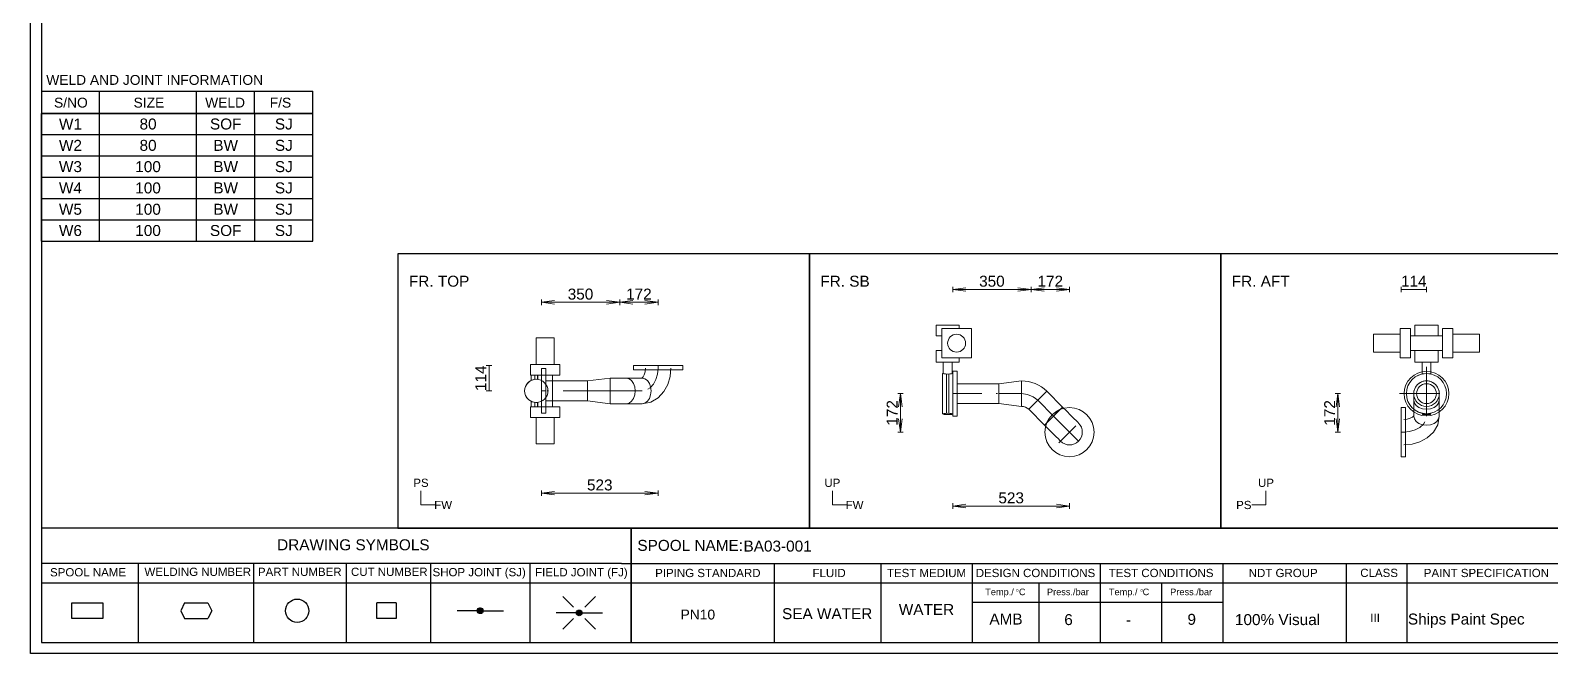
# Model space of a CAD drawing. Header units: millimetres. Extents: x 0 to 420, y 0 to 297.
# Drawn here: x 0 to 277.1, y 0 to 113.6 of the extents above; entities that cross this region are included whole.
import ezdxf
from ezdxf.enums import TextEntityAlignment as Align

# ---------------------------------------------------------------- set-up
doc = ezdxf.new("R2010")
doc.units = ezdxf.units.MM
doc.linetypes.add('DOTTED_DASHED5', pattern=[10, 4.444444, -2.666667, 0.222222, -2.666667])
doc.linetypes.add('DOTTED_DASHED6', pattern=[9.99997, 4.444431, -2.666659, 0.222222, -2.666659])
for name, color, linetype in [('FramesFromTables', 40, 'Continuous'), ('SymbolsOnDrawingSheet', 1, 'Continuous'), ('TextFromTables', 2, 'Continuous'), ('TextFromTextBoxes', 2, 'Continuous')]:
    doc.layers.add(name, color=color, linetype=linetype)
doc.styles.add('Cadmatic Default Text', font='arial.ttf')

# ---------------------------------------------------------------- blocks, each defined once
blk = doc.blocks.new('BA01728716175_BOM_4')
at = {"layer": 'FramesFromTables', "linetype": 'ByBlock', "lineweight": -3}
for p, q in [((2, 98.5), (51.5, 98.5)), ((2, 75.19), (2, 98.5)), ((2, 75.19), (2, 98.5)), ((12.6, 75.19), (12.6, 98.5)), ((12.6, 75.19), (12.6, 98.5)), ((30.3, 75.19), (30.3, 98.5)), ((30.3, 75.19), (30.3, 98.5)), ((40.9, 75.19), (40.9, 98.5)), ((40.9, 75.19), (40.9, 98.5)), ((51.5, 75.19), (51.5, 98.5)), ((2, 94.62), (51.5, 94.62)), ((2, 90.73), (51.5, 90.73)), ((2, 86.85), (51.5, 86.85)), ((2, 82.96), (51.5, 82.96)), ((2, 79.08), (51.5, 79.08))]:
    blk.add_line(p, q, dxfattribs=at)
at = {"layer": 'FramesFromTables', "linetype": 'ByBlock', "lineweight": -3, "flags": 128}
blk.add_lwpolyline([(2, 75.19), (51.5, 75.19), (51.5, 98.5)], dxfattribs=at)
at = {"layer": 'TextFromTables', "linetype": 'ByBlock', "lineweight": 25, "style": 'Cadmatic Default Text'}
for s, p in [('W1', (7.3, 96.56)), ('80', (21.45, 96.56)), ('SOF', (35.6, 96.56)), ('SJ', (46.2, 96.56)), ('W2', (7.3, 92.67)), ('80', (21.45, 92.67)), ('BW', (35.6, 92.67)), ('SJ', (46.2, 92.67)), ('W3', (7.3, 88.79)), ('100', (21.45, 88.79)), ('BW', (35.6, 88.79)), ('SJ', (46.2, 88.79)), ('100', (21.45, 84.91)), ('SJ', (46.2, 84.91)), ('W4', (7.3, 84.91)), ('BW', (35.6, 84.91)), ('W5', (7.3, 81.02)), ('100', (21.45, 81.02)), ('BW', (35.6, 81.02)), ('SJ', (46.2, 81.02)), ('W6', (7.3, 77.14)), ('100', (21.45, 77.14)), ('SOF', (35.6, 77.14)), ('SJ', (46.2, 77.14))]:
    blk.add_text(s, height=2, dxfattribs=at).set_placement(p, align=Align.MIDDLE_CENTER)
at = {"layer": 'TextFromTextBoxes', "linetype": 'ByBlock', "lineweight": -3, "style": 'Cadmatic Default Text'}
blk.add_text('BA03-001', height=2, dxfattribs=at).set_placement((130, 19.6), align=Align.MIDDLE_LEFT)
for s, p in [('WATER', (163.35, 8.05)), ('SEA WATER', (145.25, 7.28)), ('AMB', (177.85, 6.3)), ('6', (189.25, 6.2)), ('-', (200.2, 6.15)), ('9', (211.7, 6.25)), ('100% Visual', (227.35, 6.2)), ('Ships Paint Spec', (261.75, 6.3))]:
    blk.add_text(s, height=2, dxfattribs=at).set_placement(p, align=Align.MIDDLE_CENTER)

msp = doc.modelspace()

# ---------------------------------------------------------------- linework, layer by layer
at = {"linetype": 'ByBlock', "lineweight": 25, "flags": 128}
for points in [[(67, 22.9), (142, 22.9), (142, 72.9), (67, 72.9), (67, 22.9)], [(142, 22.9), (217, 22.9), (217, 72.9), (142, 72.9), (142, 22.9)], [(217, 22.9), (292, 22.9), (292, 72.9), (217, 72.9), (217, 22.9)]]:
    msp.add_lwpolyline(points, dxfattribs=at)
at = {"linetype": 'ByBlock', "lineweight": 18, "flags": 128}
for points in [[(165.1, 57.93), (165.1, 59.9), (169.33, 59.9)], [(171.53, 59.27), (166.16, 59.27), (166.16, 53.9), (171.53, 53.9), (171.53, 59.27)], [(169.33, 59.9), (169.33, 59.27)], [(244.85, 58.22), (249.68, 58.22), (249.68, 54.96), (244.85, 54.96), (244.85, 58.22)], [(249.68, 59.27), (249.68, 58.22)], [(249.68, 53.9), (249.68, 59.27)], [(251.6, 53.9), (251.6, 59.27), (249.68, 59.27)], [(256.62, 59.9), (256.62, 57.93), (252.38, 57.93), (252.38, 59.9), (256.62, 59.9)], [(259.33, 59.27), (257.4, 59.27)], [(257.4, 59.27), (257.4, 53.9), (259.33, 53.9)], [(259.33, 59.27), (259.33, 53.9)], [(259.33, 58.22), (264.15, 58.22), (264.15, 54.96)], [(95.47, 57.55), (95.47, 52.73), (92.21, 52.72), (92.21, 57.55), (95.47, 57.55)], [(166.16, 57.93), (165.1, 57.93)], [(166.16, 57.93), (166.16, 55.24)], [(257.4, 55.24), (257.4, 57.93), (251.6, 57.93)], [(96.53, 52.73), (91.16, 52.72), (91.16, 50.79), (96.53, 50.79), (96.53, 52.73)], [(165.1, 53.13), (165.1, 55.24)], [(165.1, 55.24), (166.16, 55.24)], [(169.33, 53.13), (165.1, 53.13)], [(166.51, 53.12), (166.4, 53.12), (166.4, 51.06)], [(166.81, 53.12), (166.51, 53.12)], [(167.21, 53.12), (166.81, 53.12)], [(167.62, 53.12), (167.21, 53.12)], [(167.92, 53.12), (167.62, 53.12)], [(167.92, 51.04), (168.03, 51.06), (168.03, 53.12), (167.92, 53.12)], [(171.53, 53.9), (169.33, 53.9)], [(169.33, 53.9), (171.53, 53.9)], [(169.33, 53.9), (169.33, 53.13)], [(249.68, 54.96), (249.68, 53.9)], [(249.68, 53.9), (251.6, 53.9)], [(251.6, 53.9), (249.68, 53.9)], [(252.38, 55.24), (251.6, 55.24)], [(251.6, 55.24), (252.38, 55.24)], [(252.38, 53.13), (252.38, 55.24), (256.62, 55.24), (256.62, 53.13), (252.38, 53.13)], [(253.8, 53.12), (253.69, 53.12), (253.69, 50.97)], [(254.09, 53.12), (253.8, 53.12)], [(254.5, 53.12), (254.09, 53.12)], [(254.91, 53.12), (254.5, 53.12)], [(255.21, 53.12), (254.91, 53.12)], [(255.21, 50.99), (255.32, 50.97), (255.32, 53.12), (255.21, 53.12)], [(257.4, 55.24), (256.62, 55.24)], [(256.62, 55.24), (257.4, 55.24)], [(264.15, 54.96), (259.33, 54.96)], [(91.28, 49.77), (91.28, 50.79)], [(91.98, 49.97), (91.98, 50.79)], [(92.45, 50.79), (92.45, 49.97)], [(92.5, 50.79), (92.5, 49.96)], [(93.15, 51.97), (93.97, 51.97), (93.97, 43.83), (93.15, 43.83), (93.15, 51.97)], [(95.19, 45), (95.19, 50.79)], [(105.7, 45.57), (105.7, 50.23), (101.56, 49.71), (101.56, 46.09), (105.7, 45.57)], [(105.7, 50.23), (105.7, 50.11), (105.7, 49.78), (105.7, 49.27), (105.7, 48.62), (105.7, 47.9), (105.7, 47.18), (105.7, 46.53), (105.7, 46.02), (105.7, 45.69), (105.7, 45.57)], [(106.77, 50.23), (105.7, 50.23)], [(107.77, 50.23), (106.77, 50.23)], [(108.63, 50.23), (107.77, 50.23)], [(108.63, 50.23), (111.51, 50.23)], [(108.63, 50.23), (109.14, 50.11), (109.6, 49.78), (109.96, 49.27), (110.19, 48.62), (110.27, 47.9), (110.19, 47.18), (109.96, 46.53), (109.6, 46.02), (109.14, 45.69), (108.63, 45.57)], [(118.91, 52.53), (118.91, 51.71), (109.95, 51.71), (109.95, 52.53), (118.91, 52.53)], [(111.44, 50.22), (111.5, 50.26)], [(111.51, 50.23), (111.44, 50.22)], [(111.5, 50.26), (111.68, 50.45)], [(111.51, 45.57), (112.02, 45.69), (112.47, 46.02), (112.84, 46.53), (113.07, 47.18), (113.15, 47.9), (113.07, 48.62), (112.84, 49.27), (112.47, 49.78), (112.02, 50.11), (111.51, 50.23)], [(111.68, 50.45), (111.89, 50.85)], [(111.89, 50.85), (112.05, 51.4)], [(112.05, 51.4), (112.11, 52.04)], [(116.62, 50.53), (116.2, 49.09)], [(116.76, 52.04), (116.62, 50.53)], [(166.28, 51.06), (166.4, 51.06)], [(166.28, 43.73), (166.28, 51.06)], [(166.4, 51.06), (166.51, 51.04)], [(166.51, 51.04), (166.81, 50.99)], [(166.81, 50.99), (167.21, 50.97)], [(166.98, 43.81), (166.98, 50.98)], [(167.21, 50.97), (167.62, 50.99)], [(167.45, 50.98), (167.45, 43.81)], [(167.62, 50.99), (167.92, 51.04)], [(168.03, 51.06), (168.15, 51.06)], [(168.15, 51.47), (168.97, 51.47), (168.97, 43.32), (168.15, 43.32), (168.15, 51.47)], [(168.15, 51.06), (168.15, 43.73)], [(253.69, 50.97), (253.8, 50.99)], [(253.8, 50.99), (254.09, 51.04)], [(254.09, 51.04), (254.5, 51.06)], [(254.5, 51.06), (254.91, 51.04)], [(254.91, 51.04), (255.21, 50.99)], [(101.56, 46.09), (93.97, 46.08), (93.97, 49.71), (101.56, 49.71), (101.56, 46.09)], [(115.48, 47.77), (114.44, 46.65)], [(116.2, 49.09), (115.48, 47.77)], [(176.56, 45.58), (168.97, 45.58), (168.97, 49.21), (176.56, 49.21), (176.56, 45.58)], [(180.7, 45.07), (180.7, 49.72), (176.56, 49.21), (176.56, 45.58), (180.7, 45.07)], [(180.7, 49.72), (180.7, 45.07)], [(184.86, 41.66), (181.98, 44.54), (185.27, 47.83), (188.15, 44.95), (184.86, 41.66)], [(181.98, 44.54), (185.27, 47.83)], [(252.17, 47.26), (252.17, 47.4)], [(252.17, 46.84), (252.17, 47.26)], [(256.83, 47.4), (256.83, 47.26)], [(256.83, 47.26), (256.83, 46.84)], [(96.53, 43.07), (91.16, 43.07), (91.16, 45), (96.53, 45), (96.53, 43.07), (96.53, 45)], [(91.28, 45), (91.28, 46.03)], [(91.98, 45), (91.98, 45.83)], [(92.45, 45.83), (92.45, 45)], [(92.5, 45.84), (92.5, 45)], [(105.7, 45.57), (106.77, 45.57)], [(106.77, 45.57), (107.77, 45.57)], [(107.77, 45.57), (108.63, 45.57)], [(111.51, 45.57), (108.63, 45.57)], [(113.09, 45.86), (111.51, 45.57)], [(114.44, 46.65), (113.09, 45.86)], [(188.15, 44.95), (188.07, 44.87), (187.84, 44.64), (187.48, 44.27), (187.02, 43.81), (186.51, 43.31), (186, 42.8), (185.54, 42.34), (185.18, 41.97), (184.94, 41.74), (184.86, 41.66)], [(188.91, 44.19), (188.15, 44.95)], [(249.88, 44.86), (250.69, 44.86), (250.69, 35.9), (249.88, 35.9), (249.88, 44.86)], [(256.83, 46.19), (256.71, 45.68), (256.38, 45.22), (255.87, 44.85), (255.22, 44.62), (254.5, 44.54), (253.78, 44.62), (253.13, 44.85), (252.62, 45.22), (252.29, 45.68), (252.17, 46.19), (252.17, 46.84)], [(252.17, 43.31), (252.17, 46.19)], [(256.83, 46.84), (256.83, 46.19)], [(256.83, 46.19), (256.83, 43.31)], [(91.16, 43.07), (92.22, 43.07)], [(92.22, 38.25), (92.22, 43.07)], [(95.47, 43.07), (95.47, 38.25), (92.22, 38.25)], [(95.47, 43.07), (96.53, 43.07)], [(166.4, 43.73), (166.28, 43.73)], [(166.81, 43.8), (166.51, 43.75)], [(166.51, 43.75), (166.51, 43.61)], [(166.51, 43.61), (166.81, 43.61)], [(167.21, 43.82), (166.81, 43.8)], [(166.81, 43.61), (167.21, 43.61)], [(167.62, 43.8), (167.21, 43.82)], [(167.21, 43.61), (167.62, 43.61)], [(167.92, 43.75), (167.62, 43.8)], [(167.62, 43.61), (167.92, 43.61)], [(168.03, 43.73), (167.92, 43.75)], [(167.92, 43.61), (168.03, 43.73)], [(168.15, 43.73), (168.03, 43.73)], [(184.86, 41.66), (185.62, 40.9)], [(189.62, 43.49), (188.91, 44.19)], [(190.22, 42.88), (189.62, 43.49)], [(190.69, 42.42), (190.22, 42.88)], [(190.98, 42.13), (190.69, 42.42)], [(191.08, 42.03), (190.98, 42.13)], [(250.36, 42.71), (251, 42.77)], [(251, 42.77), (251.55, 42.93)], [(251.55, 42.93), (251.95, 43.14)], [(251.95, 43.14), (252.14, 43.31)], [(252.14, 43.31), (252.18, 43.37)], [(252.18, 43.37), (252.17, 43.31)], [(252.17, 43.31), (252.29, 42.8), (252.62, 42.34), (253.13, 41.97), (253.78, 41.74), (254.5, 41.66), (255.22, 41.74), (255.87, 41.97), (256.38, 42.34), (256.71, 42.8), (256.83, 43.31)], [(253.8, 43.8), (253.8, 43.61)], [(254.09, 43.75), (253.8, 43.8)], [(253.8, 43.61), (254.09, 43.61)], [(254.5, 43.73), (254.09, 43.75)], [(254.09, 43.61), (254.5, 43.61)], [(254.91, 43.75), (254.5, 43.73)], [(254.5, 43.61), (254.91, 43.61)], [(255.21, 43.8), (254.91, 43.75)], [(254.91, 43.61), (255.21, 43.61)], [(255.32, 43.82), (255.21, 43.8)], [(255.21, 43.61), (255.32, 43.82)], [(256.54, 41.72), (255.75, 40.37)], [(256.83, 43.31), (256.54, 41.72)], [(185.62, 40.9), (186.32, 40.2)], [(186.32, 40.2), (186.93, 39.59)], [(186.93, 39.59), (187.4, 39.13)], [(187.4, 39.13), (187.69, 38.83)], [(187.69, 38.83), (187.79, 38.73)], [(254.63, 39.34), (253.31, 38.62)], [(255.75, 40.37), (254.63, 39.34)], [(251.87, 38.19), (250.36, 38.05)], [(253.31, 38.62), (251.87, 38.19)], [(71.2, 27.1), (71.2, 29.67)], [(146.2, 27.1), (146.2, 29.67)], [(225.24, 27.1), (225.24, 29.67)], [(71.2, 27.1), (73.78, 27.1)], [(146.2, 27.1), (148.77, 27.1)], [(225.24, 27.1), (222.66, 27.1)]]:
    msp.add_lwpolyline(points, dxfattribs=at)
at = {"linetype": 'DOTTED_DASHED5', "lineweight": 13, "flags": 128}
for points in [[(114.43, 52.04), (114.33, 50.97), (114.04, 49.97), (113.58, 49.11), (112.97, 48.45), (112.26, 48.04), (111.51, 47.9)], [(254.5, 52.28), (254.5, 42.51)], [(93.15, 47.9), (93.97, 47.9)], [(101.56, 47.9), (93.97, 47.9)], [(105.7, 47.9), (101.56, 47.9)], [(107.42, 47.9), (108.63, 47.9)], [(108.63, 47.9), (111.51, 47.9)], [(168.15, 47.4), (168.97, 47.4)], [(168.97, 47.4), (176.56, 47.4)], [(180.7, 47.4), (176.56, 47.4)], [(183.63, 46.19), (182.77, 46.84), (181.77, 47.26), (180.7, 47.4)], [(249.61, 47.4), (259.39, 47.4)], [(256.68, 47.4), (252.32, 47.4)], [(254.5, 49.57), (254.5, 45.22)], [(254.5, 47.4), (254.5, 46.19)], [(186.51, 43.31), (183.63, 46.19)], [(254.5, 46.19), (254.5, 43.31)], [(189.43, 40.38), (186.51, 43.31)], [(187.46, 38.4), (191.41, 42.35)], [(250.36, 40.38), (251.43, 40.48), (252.43, 40.77), (253.29, 41.24), (253.95, 41.84), (254.36, 42.55), (254.5, 43.31)], [(249.88, 40.38), (250.69, 40.38)]]:
    msp.add_lwpolyline(points, dxfattribs=at)
at = {"linetype": 'DOTTED_DASHED6', "lineweight": 13, "flags": 128}
for points in [[(114.43, 52.53), (114.43, 51.71)], [(107.42, 47.9), (105.7, 47.9)], [(189.43, 40.38), (191.08, 38.73)]]:
    msp.add_lwpolyline(points, dxfattribs=at)
at = {"layer": 'SymbolsOnDrawingSheet', "linetype": 'ByBlock', "lineweight": -3, "flags": 128}
for points in [[(0, 297), (420, 297), (420, 0), (0, 0), (0, 297)], [(2, 295.01), (2, 2)], [(2, 102.57), (51.49, 102.57)], [(12.6, 98.45), (12.6, 102.57)], [(30.28, 98.45), (30.28, 102.57)], [(40.88, 98.45), (40.88, 102.57)], [(51.49, 98.45), (51.49, 102.57)], [(2, 98.5), (51.5, 98.5)], [(2, 98.5), (51.5, 98.5)], [(51.49, 98.47), (2, 98.47)], [(2, 98.45), (51.49, 98.45)], [(2, 22.93), (107.74, 22.93)], [(107.74, 22.93), (292.02, 22.93)], [(109.52, 22.93), (109.52, 2)], [(109.52, 2), (109.52, 22.93)], [(107.74, 16.45), (2, 16.45)], [(19.62, 16.45), (19.62, 2)], [(40.69, 16.45), (40.69, 2)], [(57.56, 16.45), (57.56, 2)], [(72.95, 16.45), (72.95, 2)], [(91.02, 16.45), (91.02, 2)], [(107.74, 16.45), (292.02, 16.45)], [(135.58, 16.45), (135.58, 2)], [(155.03, 16.45), (155.03, 2)], [(171.67, 16.45), (171.67, 2)], [(195.02, 16.45), (195.02, 2)], [(217.4, 16.45), (217.4, 2)], [(239.85, 16.45), (239.85, 2)], [(250.91, 16.34), (250.91, 2)], [(2, 12.91), (292.02, 12.91)], [(183.82, 12.91), (183.82, 2)], [(206.21, 12.91), (206.21, 2)], [(13.2, 6.41), (7.55, 6.41), (7.55, 9.23), (13.2, 9.23)], [(13.2, 9.23), (13.2, 6.41)], [(28.12, 9.23), (27.42, 7.82)], [(28.12, 9.23), (32.36, 9.23)], [(32.36, 9.23), (33.07, 7.82)], [(66.68, 9.23), (66.68, 6.41), (63.15, 6.41), (63.15, 9.23)], [(66.68, 9.23), (63.15, 9.23)], [(81.49, 7.78), (82.04, 8.32)], [(81.51, 7.9), (81.93, 8.32)], [(81.52, 7.7), (82.14, 8.32)], [(99, 8.47), (97.06, 10.41)], [(101.09, 8.47), (103.03, 10.41)], [(171.67, 9.37), (217.4, 9.37)], [(171.67, 9.37), (217.4, 9.37)], [(27.42, 7.82), (28.12, 6.41)], [(28.12, 6.41), (32.36, 6.41)], [(33.07, 7.82), (32.36, 6.41)], [(81.48, 7.82), (77.79, 7.82)], [(81.55, 7.62), (82.22, 8.29)], [(81.56, 8.06), (81.76, 8.26)], [(81.57, 7.54), (82.28, 8.25)], [(81.62, 7.48), (82.34, 8.2)], [(81.68, 7.44), (82.4, 8.16)], [(81.74, 7.39), (82.45, 8.1)], [(81.8, 7.35), (82.48, 8.02)], [(81.88, 7.32), (82.5, 7.94)], [(81.98, 7.32), (82.53, 7.86)], [(82.09, 7.32), (82.52, 7.75)], [(82.24, 7.36), (82.47, 7.59)], [(82.54, 7.82), (86.24, 7.82)], [(99.51, 7.42), (95.82, 7.42)], [(99, 6.38), (97.06, 4.44)], [(99.53, 7.47), (99.99, 7.93)], [(99.53, 7.37), (100.1, 7.93)], [(99.56, 7.29), (100.2, 7.93)], [(99.58, 7.62), (99.88, 7.93)], [(99.58, 7.21), (100.27, 7.89)], [(99.61, 7.13), (100.33, 7.84)], [(99.67, 7.08), (100.39, 7.8)], [(99.73, 7.03), (100.45, 7.75)], [(99.79, 6.99), (100.49, 7.69)], [(99.85, 6.94), (100.52, 7.61)], [(99.94, 6.92), (100.54, 7.53)], [(100.04, 6.92), (100.57, 7.45)], [(100.15, 6.92), (100.54, 7.31)], [(100.38, 7.04), (100.49, 7.15)], [(100.57, 7.42), (104.27, 7.42)], [(101.09, 6.38), (103.03, 4.44)], [(2, 2), (418.01, 2)]]:
    msp.add_lwpolyline(points, dxfattribs=at)
at = {"layer": 'SymbolsOnDrawingSheet', "linetype": 'ByBlock', "lineweight": 13, "flags": 128}
for points in [[(168.15, 65.9), (168.15, 66.9)], [(168.15, 66.4), (170.55, 66.08), (168.15, 66.4), (170.55, 66.72), (168.15, 66.4)], [(182.42, 66.4), (180.02, 66.72), (182.42, 66.4), (180.02, 66.08), (182.42, 66.4)], [(182.42, 65.9), (182.42, 66.9)], [(182.42, 66.4), (184.82, 66.08), (182.42, 66.4), (184.82, 66.72), (182.42, 66.4)], [(189.43, 66.4), (187.03, 66.72), (189.43, 66.4), (187.03, 66.08), (189.43, 66.4)], [(189.43, 65.9), (189.43, 66.9)], [(249.88, 65.9), (249.88, 66.9)], [(254.5, 65.9), (254.5, 66.9)], [(93.15, 63.55), (93.15, 64.55)], [(93.15, 64.05), (95.55, 63.74), (93.15, 64.05), (95.55, 64.37), (93.15, 64.05)], [(93.15, 64.05), (107.42, 64.05)], [(107.42, 64.05), (105.02, 64.37), (107.42, 64.05), (105.02, 63.74), (107.42, 64.05)], [(107.42, 63.55), (107.42, 64.55)], [(107.42, 64.05), (109.82, 63.74), (107.42, 64.05), (109.82, 64.37), (107.42, 64.05)], [(107.42, 64.05), (114.43, 64.05)], [(114.43, 64.05), (112.03, 64.37), (114.43, 64.05), (112.03, 63.74), (114.43, 64.05)], [(114.43, 63.55), (114.43, 64.55)], [(168.15, 66.4), (182.42, 66.4)], [(182.42, 66.4), (189.43, 66.4)], [(249.88, 66.4), (254.5, 66.4)], [(84.1, 52.53), (83.1, 52.53)], [(83.6, 47.9), (83.6, 52.53)], [(84.1, 47.9), (83.1, 47.9)], [(159.1, 47.4), (158.1, 47.4)], [(158.6, 47.4), (158.28, 45), (158.6, 47.4), (158.91, 45), (158.6, 47.4)], [(158.6, 40.38), (158.6, 47.4)], [(238.85, 47.4), (237.85, 47.4)], [(238.35, 47.4), (238.03, 45), (238.35, 47.4), (238.66, 45), (238.35, 47.4)], [(238.35, 40.38), (238.35, 47.4)], [(158.6, 40.38), (158.91, 42.78), (158.6, 40.38), (158.28, 42.78), (158.6, 40.38)], [(238.35, 40.38), (238.66, 42.78), (238.35, 40.38), (238.03, 42.78), (238.35, 40.38)], [(159.1, 40.38), (158.1, 40.38)], [(238.85, 40.38), (237.85, 40.38)], [(93.15, 29.75), (93.15, 28.75)], [(93.15, 29.25), (95.55, 28.93), (93.15, 29.25), (95.55, 29.56), (93.15, 29.25)], [(93.15, 29.25), (114.43, 29.25)], [(114.43, 29.25), (112.03, 29.56), (114.43, 29.25), (112.03, 28.93), (114.43, 29.25)], [(114.43, 29.75), (114.43, 28.75)], [(168.15, 27.4), (168.15, 26.4)], [(168.15, 26.9), (170.55, 26.58), (168.15, 26.9), (170.55, 27.22), (168.15, 26.9)], [(168.15, 26.9), (189.43, 26.9)], [(189.43, 26.9), (187.03, 27.22), (189.43, 26.9), (187.03, 26.58), (189.43, 26.9)], [(189.43, 27.4), (189.43, 26.4)]]:
    msp.add_lwpolyline(points, dxfattribs=at)
at = {"layer": 'SymbolsOnDrawingSheet', "linetype": 'ByBlock', "lineweight": 18}
for centre, radius in [((168.84, 56.59), 1.63), ((92.22, 47.9), 2.12), ((254.5, 47.4), 4.07), ((254.5, 47.4), 3.66), ((254.5, 47.4), 2.33), ((254.5, 47.4), 1.81), ((189.43, 40.38), 4.48)]:
    msp.add_circle(centre, radius, dxfattribs=at)
at = {"layer": 'SymbolsOnDrawingSheet', "linetype": 'ByBlock', "lineweight": -3}
for centre, radius in [((48.63, 7.82), 2.12), ((82.01, 7.82), 0.53), ((100.04, 7.42), 0.53)]:
    msp.add_circle(centre, radius, dxfattribs=at)
at = {"layer": 'SymbolsOnDrawingSheet', "linetype": 'ByBlock', "lineweight": 18}
for centre, radius, start, end in [((92.22, 47.9), 2.12, 82.1263, 157.5002), ((254.5, 47.4), 3.67, 90, 270), ((180.7, 43.26), 6.47, 45.005, 90), ((254.5, 47.4), 2.33, 359.995, 179.9951), ((92.22, 47.9), 2.12, 202.5032, 277.8764), ((180.7, 43.26), 1.81, 45.0001, 90), ((189.43, 40.38), 2.33, 225.0209, 44.9948), ((189.43, 40.38), 2.33, 225.0209, 44.9948)]:
    msp.add_arc(centre, radius, start, end, dxfattribs=at)

# ---------------------------------------------------------------- block references
at = {"layer": 'TextFromTextBoxes', "lineweight": 25}
msp.add_blockref('BA01728716175_BOM_4', (0, 0), dxfattribs=at)

# ---------------------------------------------------------------- texts
at = {"layer": 'SymbolsOnDrawingSheet', "linetype": 'ByBlock', "lineweight": -3, "style": 'Cadmatic Default Text'}
for s, p in [('WELD AND JOINT INFORMATION', (2.89, 105.5)), ('S/NO', (4.31, 101.36)), ('SIZE', (18.81, 101.36)), ('WELD', (31.86, 101.36)), ('F/S', (43.63, 101.36))]:
    msp.add_text(s, height=1.8, dxfattribs=at).set_placement(p, align=Align.TOP_LEFT)
at = {"layer": 'SymbolsOnDrawingSheet', "linetype": 'ByBlock', "lineweight": 25, "style": 'Cadmatic Default Text'}
for s, p in [('FR. TOP', (69, 68.9)), ('FR. SB', (144, 68.9)), ('FR. AFT', (219, 68.9))]:
    msp.add_text(s, height=2, dxfattribs=at).set_placement(p, align=Align.TOP_LEFT)
at = {"layer": 'SymbolsOnDrawingSheet', "linetype": 'ByBlock', "lineweight": 13, "style": 'Cadmatic Default Text'}
for s, p in [('350', (100.28, 65.55)), ('172', (110.92, 65.55)), ('350', (175.28, 67.9)), ('172', (185.92, 67.9)), ('114', (252.19, 67.9)), ('523', (103.79, 30.75)), ('523', (178.79, 28.4))]:
    msp.add_text(s, height=2, dxfattribs=at).set_placement(p, align=Align.MIDDLE_CENTER)
for s, p in [('114', (82.1, 50.21)), ('172', (157.1, 43.89)), ('172', (236.85, 43.89))]:
    msp.add_text(s, height=2, rotation=90, dxfattribs=at).set_placement(p, align=Align.MIDDLE_CENTER)
at = {"layer": 'SymbolsOnDrawingSheet', "linetype": 'ByBlock', "lineweight": 18, "style": 'Cadmatic Default Text'}
for s, p in [('PS', (71.2, 31.14)), ('UP', (146.2, 31.14)), ('UP', (225.24, 31.14)), ('FW', (75.24, 27.1)), ('FW', (150.24, 27.1)), ('PS', (221.2, 27.1))]:
    msp.add_text(s, height=1.5, dxfattribs=at).set_placement(p, align=Align.MIDDLE_CENTER)
at = {"layer": 'SymbolsOnDrawingSheet', "linetype": 'ByBlock', "lineweight": -3, "style": 'Cadmatic Default Text'}
for s, height, p in [('DRAWING SYMBOLS', 2, (44.98, 18.84)), ('Temp./  C   ', 1.2, (174.06, 10.65)), ('0', 0.53, (179.71, 11.25)), ('Press./bar', 1.2, (185.31, 10.65)), ('Temp./  C   ', 1.2, (196.61, 10.65)), ('0', 0.53, (202.37, 11.25)), ('Press./bar', 1.2, (207.78, 10.65))]:
    msp.add_text(s, height=height, dxfattribs=at).set_placement(p)
for s, height, p in [('SPOOL NAME:', 2, (110.65, 19.73)), ('SPOOL NAME', 1.5, (3.58, 14.83)), ('WELDING NUMBER', 1.5, (20.79, 14.91)), ('PART NUMBER', 1.5, (41.48, 14.91)), ('CUT NUMBER', 1.5, (58.44, 14.91)), ('SHOP JOINT (SJ)', 1.5, (73.31, 14.85)), ('FIELD JOINT (FJ)', 1.5, (92, 14.83)), ('PIPING STANDARD', 1.5, (113.89, 14.7)), ('FLUID', 1.5, (142.57, 14.7)), ('TEST MEDIUM', 1.5, (156.14, 14.7)), ('DESIGN CONDITIONS', 1.5, (172.34, 14.7)), ('TEST CONDITIONS', 1.5, (196.58, 14.7)), ('NDT GROUP', 1.5, (222.09, 14.7)), ('CLASS', 1.5, (242.43, 14.72)), ('PAINT SPECIFICATION', 1.5, (254.01, 14.7)), ('PN10', 1.8, (118.53, 7.12)), ('III', 1.5, (244.26, 6.51))]:
    msp.add_text(s, height=height, dxfattribs=at).set_placement(p, align=Align.MIDDLE_LEFT)

doc.saveas('drawing.dxf')
